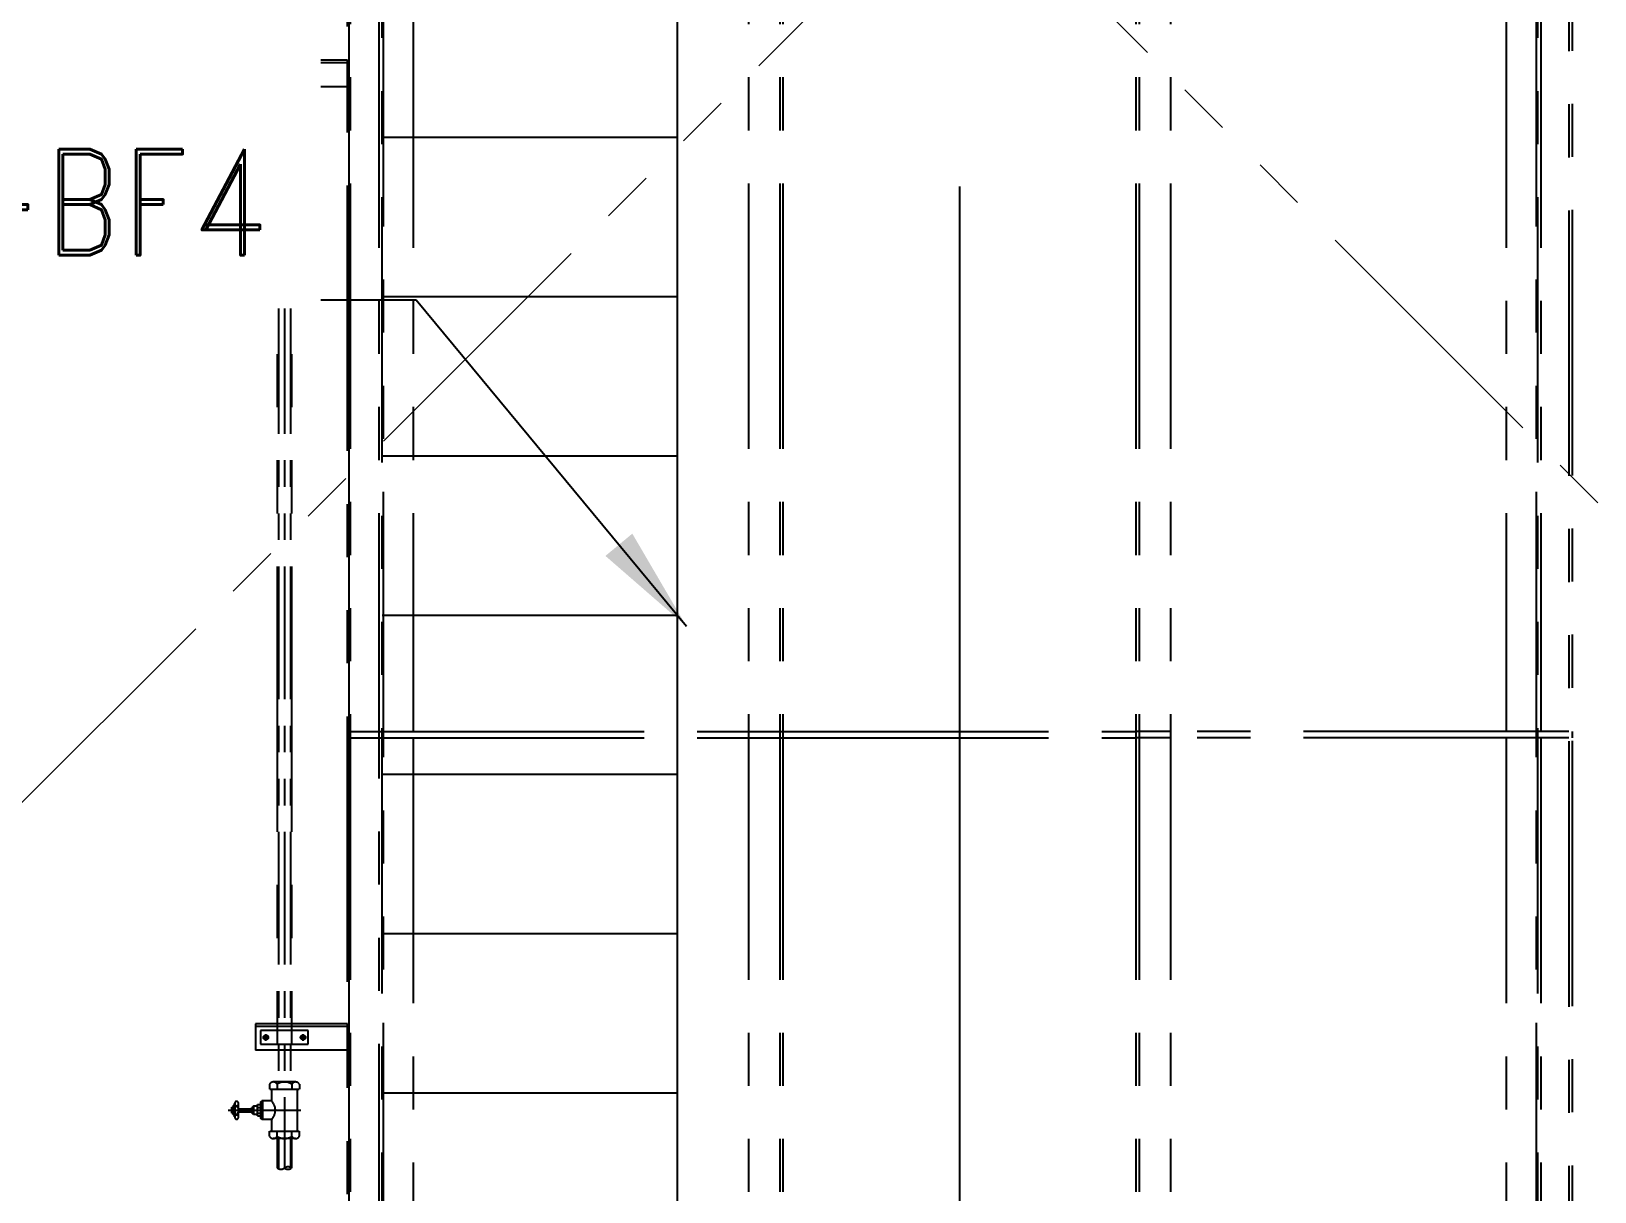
# Model space of a CAD drawing. Header units: inches. Extents: x 0 to 157513, y -28488 to 35640.
# Drawn here: x 8202 to 11147, y 25481 to 27668 of the extents above; entities that cross this region are included whole.
import ezdxf

# ---------------------------------------------------------------- set-up
doc = ezdxf.new("R2010")
doc.units = ezdxf.units.IN
doc.header["$LTSCALE"] = 400
doc.header["$MEASUREMENT"] = 0
for name, pattern in [('0', [0]), ('CENTER2', [28.575, 19.05, -3.175, 3.175, -3.175]), ('HIDDEN', [9.525, 6.35, -3.175]), ('HIDDEN2', [4.7625, 3.175, -1.5875]), ('PHANTOM', [2.5, 1.25, -0.25, 0.25, -0.25, 0.25, -0.25])]:
    doc.linetypes.add(name, pattern=pattern)
doc.layers.add('BF', color=8, linetype='PHANTOM')
doc.layers.add('DIM', color=1, linetype='Continuous')
doc.layers.add('BF STR', color=8, linetype='PHANTOM', lineweight=5)
doc.styles.add('ROMAND', font='romand.shx', dxfattribs={"width": 0.85})
doc.styles.add('ROMANS', font='romans')
doc.dimstyles.new('SAM2 60 SC', dxfattribs={"dimscale": 60, "dimtxt": 2.5, "dimasz": 2.5, "dimexe": 1.25, "dimexo": 0.625, "dimtad": 1, "dimtoh": 1, "dimdec": 0, "dimdsep": 46, "dimtxsty": 'ROMANS', "dimblk": 'OBLIQUE', "dimcen": 2.5, "dimclrd": 1, "dimclre": 1, "dimclrt": 256, "dimadec": 0, "dimazin": 2, "dimtfac": 1, "dimtdec": 0, "dimtofl": 0, "dimtmove": 0, "dimatfit": 3, "dimfxl": 1, "dimtolj": 1, "dimtzin": 0, "dimarcsym": 1})
doc.dimstyles.new('STANDARD$7', dxfattribs={"dimscale": 25, "dimtxt": 2.5, "dimasz": 2.5, "dimexe": 1.5, "dimexo": 1, "dimgap": 1, "dimtad": 1, "dimdec": 3, "dimzin": 12, "dimdsep": 46, "dimtxsty": 'ROMANS', "dimcen": 125, "dimclrd": 1, "dimclre": 1, "dimclrt": 7, "dimadec": 0, "dimazin": 3, "dimtp": 0.051, "dimtm": 0.032, "dimtfac": 0.6, "dimtdec": 3, "dimtmove": 0, "dimatfit": 3, "dimfxl": 1, "dimtvp": 1, "dimtolj": 1, "dimtzin": 0, "dimarcsym": 1})

# ---------------------------------------------------------------- blocks, each defined once
blk = doc.blocks.new('611bf4ele')
at = {"layer": 'BF', "linetype": '0'}
for p, q in [((-256041.6, 43461.3, 139.3), (-256041.6, 36398.1, 139.3)), ((-256041.6, 41471.5, 139.3), (-256597.6, 41471.5, 139.3)), ((-256041.6, 41171.5, 139.3), (-256597.6, 41171.5, 139.3)), ((-256041.6, 40871.5, 139.3), (-256597.6, 40871.5, 139.3)), ((-256041.6, 40571.5, 139.3), (-256597.6, 40571.5, 139.3)), ((-256041.6, 40271.5, 139.3), (-256597.6, 40271.5, 139.3)), ((-256041.6, 39971.5, 139.3), (-256597.6, 39971.5, 139.3)), ((-256041.6, 39671.5, 139.3), (-256597.6, 39671.5, 139.3))]:
    blk.add_line(p, q, dxfattribs=at)
at = {"layer": 'BF', "ltscale": 5}
blk.add_line((-255509.6, 38879.2, 139.3), (-255509.6, 42427.8, 139.3), dxfattribs=at)
at = {"layer": 'BF'}
for p, q in [((-256598.1, 42359.3, 139.3), (-256598.1, 38879.2, 139.3)), ((-254421.1, 42359.3, 139.3), (-254421.1, 38879.2, 139.3)), ((-256663.1, 38881.2, 139.3), (-256663.1, 42335.3, 139.3)), ((-256657.1, 38885.2, 139.3), (-256657.1, 42334.3, 139.3)), ((-254362.1, 42334.3, 139.3), (-254362.1, 38885.2, 139.3)), ((-254356.1, 42335.3, 139.3), (-254356.1, 38881.2, 139.3)), ((-256595.6, 41804.2, 139.3), (-256595.6, 38944.2, 139.3)), ((-255848.1, 38885.2, 139.3), (-255848.1, 41808.2, 139.3)), ((-255171.1, 38885.2, 139.3), (-255171.1, 41808.2, 139.3)), ((-254423.6, 41804.2, 139.3), (-254423.6, 38889.2, 139.3)), ((-256604.1, 41764.2, 139.3), (-256604.1, 38879.2, 139.3)), ((-256539.1, 41764.2, 139.3), (-256539.1, 40352.7, 139.3)), ((-255907.1, 38885.2, 139.3), (-255907.1, 41764.2, 139.3)), ((-255842.1, 38885.2, 139.3), (-255842.1, 41764.2, 139.3)), ((-255177.1, 38885.2, 139.3), (-255177.1, 41764.2, 139.3)), ((-255112.1, 38885.2, 139.3), (-255112.1, 41764.2, 139.3)), ((-254480.1, 41764.2, 139.3), (-254480.1, 40352.7, 139.3)), ((-254415.1, 41764.2, 139.3), (-254415.1, 40352.7, 139.3)), ((-256795.2, 41663.6, 139.3), (-256795.2, 39692.5, 139.3)), ((-256795.2, 41663.6, 139.3), (-256768.2, 41663.6, 139.3)), ((-256768.2, 41663.6, 139.3), (-256768.2, 39692.5, 139.3)), ((-256663.1, 41617.2, 139.3), (-256835.9, 41617.2, 139.3)), ((-256835.9, 41617.2, 139.3), (-256835.9, 41567.2, 139.3)), ((-256736.7, 41604.3, 139.3), (-256826.7, 41604.3, 139.3)), ((-256826.7, 41604.3, 139.3), (-256826.7, 41578.5, 139.3)), ((-256736.7, 41578.5, 139.3), (-256736.7, 41604.3, 139.3)), ((-256663.1, 41567.2, 139.3), (-256835.9, 41567.2, 139.3)), ((-256826.7, 41578.5, 139.3), (-256736.7, 41578.5, 139.3)), ((-256663.1, 40340.7, 139.3), (-256663.1, 40352.7, 139.3)), ((-256657.1, 40352.7, 139.3), (-256604.1, 40352.7, 139.3)), ((-256604.1, 40352.7, 139.3), (-255907.1, 40352.7, 139.3)), ((-255842.1, 40352.7, 139.3), (-255177.1, 40352.7, 139.3)), ((-254362.1, 40352.7, 139.3), (-255112.1, 40352.7, 139.3)), ((-254356.1, 40352.7, 139.3), (-254356.1, 40340.7, 139.3)), ((-256657.1, 40340.7, 139.3), (-256604.1, 40340.7, 139.3)), ((-256604.1, 40340.7, 139.3), (-255907.1, 40340.7, 139.3)), ((-256539.1, 40340.7, 139.3), (-256539.1, 38944.2, 139.3)), ((-255842.1, 40340.7, 139.3), (-255177.1, 40340.7, 139.3)), ((-254362.1, 40340.7, 139.3), (-255112.1, 40340.7, 139.3)), ((-254480.1, 40340.7, 139.3), (-254480.1, 38944.2, 139.3)), ((-254415.1, 40340.7, 139.3), (-254415.1, 38940.2, 139.3)), ((-256663.1, 39802.2, 139.3), (-256836, 39802.2, 139.3)), ((-256836, 39802.2, 139.3), (-256836, 39752.2, 139.3)), ((-256736.7, 39789.3, 139.3), (-256826.7, 39789.3, 139.3)), ((-256826.7, 39789.3, 139.3), (-256826.7, 39763.5, 139.3)), ((-256826.7, 39763.5, 139.3), (-256736.7, 39763.5, 139.3)), ((-256736.7, 39763.5, 139.3), (-256736.7, 39789.3, 139.3)), ((-256663.1, 39752.2, 139.3), (-256836, 39752.2, 139.3)), ((-256809.9, 39688, 139.3), (-256809.9, 39678.8, 139.3)), ((-256809.4, 39678.8, 139.3), (-256754, 39678.8, 139.3)), ((-256809.4, 39678.8, 139.3), (-256754, 39678.8, 139.3)), ((-256809.4, 39678.8, 139.3), (-256809.4, 39678.8, 139.3)), ((-256805.9, 39678.8, 139.3), (-256805.9, 39656.8, 139.3)), ((-256760.7, 39692.5, 139.3), (-256802.7, 39692.5, 139.3)), ((-256795.7, 39688.3, 139.3), (-256795.7, 39678.8, 139.3)), ((-256767.7, 39688.3, 139.3), (-256767.7, 39678.8, 139.3)), ((-256757.5, 39678.8, 139.3), (-256757.5, 39599.6, 139.3)), ((-256753.6, 39688.3, 139.3), (-256753.6, 39678.8, 139.3)), ((-256881.1, 39633.4, 139.3), (-256881.1, 39645.1, 139.3)), ((-256881.1, 39645.1, 139.3), (-256877.5, 39645.1, 139.3)), ((-256877.5, 39633.4, 139.3), (-256877.5, 39645.1, 139.3)), ((-256877.4, 39648, 139.3), (-256875.5, 39650, 139.3)), ((-256877.4, 39630.4, 139.3), (-256877.4, 39648, 139.3)), ((-256875.5, 39626.6, 139.3), (-256875.5, 39651.8, 139.3)), ((-256875.5, 39629.4, 139.3), (-256875.5, 39649, 139.3)), ((-256872.9, 39647.6, 139.3), (-256870.7, 39647.6, 139.3)), ((-256872.8, 39656.1, 139.3), (-256870.7, 39656.1, 139.3)), ((-256868.1, 39626.6, 139.3), (-256868.1, 39651.8, 139.3)), ((-256843.9, 39634.5, 139.3), (-256843.9, 39643.9, 139.3)), ((-256843.9, 39643.9, 139.3), (-256841.1, 39643.9, 139.3)), ((-256841.1, 39634.5, 139.3), (-256841.1, 39643.9, 139.3)), ((-256841, 39646.3, 139.3), (-256840.2, 39647, 139.3)), ((-256841, 39632.2, 139.3), (-256841, 39646.3, 139.3)), ((-256832.7, 39647, 139.3), (-256840.2, 39647, 139.3)), ((-256839.4, 39631.4, 139.3), (-256839.4, 39647, 139.3)), ((-256832.7, 39628.7, 139.3), (-256832.7, 39649.8, 139.3)), ((-256832.7, 39649.8, 139.3), (-256826.3, 39649.8, 139.3)), ((-256832.7, 39644.5, 139.3), (-256826.3, 39644.5, 139.3)), ((-256826.3, 39628.7, 139.3), (-256826.3, 39649.8, 139.3)), ((-256826.1, 39655, 139.3), (-256824.3, 39656.8, 139.3)), ((-256826.1, 39623.4, 139.3), (-256826.1, 39655, 139.3)), ((-256805.9, 39656.8, 139.3), (-256824.3, 39656.8, 139.3)), ((-256822.6, 39621.6, 139.3), (-256822.6, 39656.8, 139.3)), ((-256881.1, 39642.1, 139.3), (-256877.5, 39642.1, 139.3)), ((-256881.1, 39636.3, 139.3), (-256877.5, 39636.3, 139.3)), ((-256881.1, 39633.4, 139.3), (-256877.5, 39633.4, 139.3)), ((-256875.5, 39628.5, 139.3), (-256877.4, 39630.4, 139.3)), ((-256872.9, 39630.8, 139.3), (-256870.7, 39630.8, 139.3)), ((-256872.9, 39622.4, 139.3), (-256870.7, 39622.4, 139.3)), ((-256868.1, 39642.1, 139.3), (-256843.9, 39642.1, 139.3)), ((-256868.1, 39636.3, 139.3), (-256843.9, 39636.3, 139.3)), ((-256843.9, 39641.6, 139.3), (-256841.1, 39641.6, 139.3)), ((-256843.9, 39636.9, 139.3), (-256841.1, 39636.9, 139.3)), ((-256843.9, 39634.5, 139.3), (-256841.1, 39634.5, 139.3)), ((-256840.2, 39631.4, 139.3), (-256841, 39632.2, 139.3)), ((-256832.7, 39631.4, 139.3), (-256840.2, 39631.4, 139.3)), ((-256832.7, 39633.9, 139.3), (-256826.3, 39633.9, 139.3)), ((-256832.7, 39628.7, 139.3), (-256826.3, 39628.7, 139.3)), ((-256824.3, 39621.6, 139.3), (-256826.1, 39623.4, 139.3)), ((-256805.9, 39621.6, 139.3), (-256824.4, 39621.6, 139.3)), ((-256805.9, 39621.6, 139.3), (-256805.9, 39599.6, 139.3)), ((-256809.9, 39590.4, 139.3), (-256809.9, 39599.6, 139.3)), ((-256809.4, 39599.6, 139.3), (-256754, 39599.6, 139.3)), ((-256809.4, 39599.6, 139.3), (-256754, 39599.6, 139.3)), ((-256809.4, 39599.6, 139.3), (-256809.4, 39599.6, 139.3)), ((-256760.7, 39586, 139.3), (-256802.7, 39586, 139.3)), ((-256795.7, 39590.2, 139.3), (-256795.7, 39599.6, 139.3)), ((-256795.2, 39586, 139.3), (-256795.2, 39530.4, 139.3)), ((-256768.2, 39586, 139.3), (-256768.2, 39530.4, 139.3)), ((-256767.7, 39590.2, 139.3), (-256767.7, 39599.6, 139.3)), ((-256753.6, 39590.2, 139.3), (-256753.6, 39599.6, 139.3))]:
    blk.add_line(p, q, dxfattribs=at)
at = {"layer": 'BF', "ltscale": 0.5}
for p, q in [((-256793.2, 41663.6, 139.3), (-256793.2, 39692.5, 139.3)), ((-256781.7, 41663.6, 139.3), (-256781.7, 39530.4, 139.3)), ((-256770.2, 41663.6, 139.3), (-256770.2, 39692.5, 139.3)), ((-256663.1, 41567.2, 139.3), (-256663.1, 41617.2, 139.3)), ((-256663.1, 39752.2, 139.3), (-256663.1, 39802.2, 139.3)), ((-256793.2, 39586, 139.3), (-256793.2, 39529.2, 139.3)), ((-256770.2, 39586, 139.3), (-256770.2, 39531.5, 139.3))]:
    blk.add_line(p, q, dxfattribs=at)
at = {"layer": 'BF', "linetype": 'HIDDEN', "ltscale": 0.5}
for p, q in [((-256663.1, 41612.2, 139.3), (-256835.9, 41612.2, 139.3)), ((-256663.1, 39797.2, 139.3), (-256836, 39797.2, 139.3))]:
    blk.add_line(p, q, dxfattribs=at)
at = {"layer": 'BF', "ltscale": 0.02}
for p, q in [((-256810.4, 41591.4, 139.3), (-256822.9, 41591.4, 139.3)), ((-256816.7, 41585.2, 139.3), (-256816.7, 41597.7, 139.3)), ((-256740.4, 41591.4, 139.3), (-256752.9, 41591.4, 139.3)), ((-256746.7, 41585.2, 139.3), (-256746.7, 41597.7, 139.3)), ((-256810.4, 39776.4, 139.3), (-256822.9, 39776.4, 139.3)), ((-256816.7, 39770.1, 139.3), (-256816.7, 39782.6, 139.3)), ((-256740.4, 39776.4, 139.3), (-256752.9, 39776.4, 139.3)), ((-256746.7, 39770.1, 139.3), (-256746.7, 39782.6, 139.3))]:
    blk.add_line(p, q, dxfattribs=at)
at = {"layer": 'BF', "linetype": 'HIDDEN2'}
for p, q in [((-255907.1, 40352.7, 139.3), (-255842.1, 40352.7, 139.3)), ((-255112.1, 40352.7, 139.3), (-255177.1, 40352.7, 139.3)), ((-255907.1, 40340.7, 139.3), (-255842.1, 40340.7, 139.3)), ((-255112.1, 40340.7, 139.3), (-255177.1, 40340.7, 139.3))]:
    blk.add_line(p, q, dxfattribs=at)
at = {"layer": 'BF', "linetype": 'CENTER2'}
blk.add_line((-256888, 39639.2, 139.3), (-256750.8, 39639.2, 139.3), dxfattribs=at)
at = {"layer": 'BF'}
for centre in [(-256816.7, 41591.4, 139.3), (-256746.7, 41591.4, 139.3), (-256816.7, 39776.4, 139.3), (-256746.7, 39776.4, 139.3)]:
    blk.add_circle(centre, 4.5, dxfattribs=at)
for centre, radius, start, end in [((-256811.7, 41663.6, 139.3), 30, 0, 30), ((-256811.7, 41663.6, 139.3), 41.5, 0, 30), ((-256811.7, 41663.6, 139.3), 43.5, 0, 30), ((-256811.7, 41663.6, 139.3), 16.5, 0, 30), ((-256811.7, 41663.6, 139.3), 18.5, 0, 30), ((-256802.7, 39684.5, 139.3), 7.97, 28.0725, 153.764), ((-256781.7, 39667.1, 139.3), 25.3, 56.4703, 123.5297), ((-256760.7, 39684.5, 139.3), 7.97, 28.0725, 151.9275), ((-256870.7, 39651.8, 139.3), 4.78, 116.236, 241.9275), ((-256860.2, 39639.2, 139.3), 15.2, 146.4703, 213.5297), ((-256872.9, 39651.8, 139.3), 4.78, 298.0725, 63.764), ((-256883.4, 39639.2, 139.3), 15.2, 326.4703, 33.5297), ((-256824.3, 39639.2, 139.3), 25.5, 316.3972, 43.6028), ((-256870.7, 39626.6, 139.3), 4.78, 118.0725, 241.9275), ((-256872.9, 39626.6, 139.3), 4.78, 298.0725, 61.9275), ((-256802.7, 39593.9, 139.3), 7.97, 206.236, 331.9275), ((-256781.7, 39611.3, 139.3), 25.3, 236.4703, 303.5297), ((-256760.7, 39593.9, 139.3), 7.97, 208.0725, 331.9275), ((-256788.4, 39539.8, 139.3), 11.6, 234.389, 305.611), ((-256774.9, 39520.9, 139.3), 11.6, 54.389, 125.611), ((-256774.9, 39539.8, 139.3), 11.6, 234.389, 305.611)]:
    blk.add_arc(centre, radius, start, end, dxfattribs=at)
blk = doc.blocks.new('611bf4 strgaele')
at = {"layer": 'BF STR'}
for p, q in [((-272399.8, 39485.7), (-269899.8, 41985.7)), ((-269899.8, 41985.7), (-267399.8, 39485.7))]:
    blk.add_line(p, q, dxfattribs=at)
blk = doc.blocks.new('_OBLIQUE')
at = {"color": 0, "linetype": 'ByBlock'}
blk.add_line((-0.5, -0.5), (0.5, 0.5), dxfattribs=at)
blk = doc.blocks.new('*D52')
at = {"color": 1, "lineweight": -2}
for p, q in [((8825.5, 28067.2), (4248.7, 28067.2)), ((4323.7, 24425), (4323.7, 28067.2)), ((7313.4, 24425), (4248.7, 24425))]:
    blk.add_line(p, q, dxfattribs=at)
at = {"layer": 'Defpoints', "color": 0}
for p in [(4323.7, 28067.2), (8863, 28067.2, 385.1), (7350.9, 24425, 236.2)]:
    blk.add_point(p, dxfattribs=at)
at = {"color": 1, "lineweight": -2, "xscale": 150, "yscale": 150, "zscale": 150}
for p, rotation in [((4323.7, 28067.2), 90), ((4323.7, 24425), 270)]:
    blk.add_blockref('_OBLIQUE', p, dxfattribs=dict(at, rotation=rotation))
at = {"insert": (4211.2, 26246.1), "char_height": 150, "attachment_point": 5, "rotation": 90, "style": 'ROMANS'}
blk.add_mtext('\\A1;3642', dxfattribs=at)
blk = doc.blocks.new('*D56')
at = {"color": 1, "lineweight": -2}
for p, q in [((7350.9, 24462.5), (7350.9, 30164.4)), ((8800.9, 24687.5), (8800.9, 30164.4)), ((7350.9, 30089.4), (8800.9, 30089.4))]:
    blk.add_line(p, q, dxfattribs=at)
at = {"layer": 'Defpoints', "color": 0}
for p in [(8800.9, 30089.4), (8800.9, 24650, 385.1), (7350.9, 24425, 236.2)]:
    blk.add_point(p, dxfattribs=at)
at = {"color": 1, "lineweight": -2, "xscale": 150, "yscale": 150, "zscale": 150, "rotation": 180}
blk.add_blockref('_OBLIQUE', (7350.9, 30089.4), dxfattribs=at)
at = {"color": 1, "lineweight": -2, "xscale": 150, "yscale": 150, "zscale": 150}
blk.add_blockref('_OBLIQUE', (8800.9, 30089.4), dxfattribs=at)
at = {"insert": (8075.9, 30201.9), "char_height": 150, "attachment_point": 5, "style": 'ROMANS'}
blk.add_mtext('\\A1;1450', dxfattribs=at)

msp = doc.modelspace()

# ---------------------------------------------------------------- block references
msp.add_blockref('611bf4ele', (265460.5, -14004.3, 245.8))
at = {"layer": 'BF'}
msp.add_blockref('611bf4 strgaele', (279850.7, -14004.3, 169.4), dxfattribs=at)

# ---------------------------------------------------------------- leaders
at = {"layer": 'DIM', "annotation_type": 0, "has_hookline": 1, "hookline_direction": 1, "text_width": 1109}
msp.add_leader([(9436.4, 26546.2, 385.1), (8927.2, 27160.8, 385.1), (8727.2, 27160.8, 385.1)], dimstyle='STANDARD$7', override={"dimscale": 80, "dimexe": 1, "dimdec": 2, "dimpost": '', "dimcen": 0.9, "dimadec": 1, "dimtp": 0, "dimtm": 0, "dimtfac": 1, "dimtdec": 0, "dimatfit": 0, "dimfxl": 1.5, "dimtvp": 0, "dimtfillclr": 256}, dxfattribs=at)

# ---------------------------------------------------------------- next in the draw order: texts
at = {"insert": (8647.2, 27779.2, 385.1), "char_height": 200, "attachment_point": 3, "style": 'ROMAND', "bg_fill": 2}
msp.add_mtext('\\P611-BF4', dxfattribs=at)

# ---------------------------------------------------------------- next in the draw order: dimensions: what is measured, and where the dimension line sits
dim = msp.add_linear_dim(base=(8800.9, 30089.4), p1=(7350.9, 24425, 236.2), p2=(8800.9, 24650, 385.1), dimstyle='SAM2 60 SC')
dim.commit()
dim.dimension.update_dxf_attribs({"geometry": '*D56', "text_midpoint": (8075.9, 30201.9)})
dim = msp.add_linear_dim(base=(4323.7, 28067.2), p1=(7350.9, 24425, 236.2), p2=(8863, 28067.2, 385.1), angle=90, dimstyle='SAM2 60 SC')
dim.commit()
dim.dimension.update_dxf_attribs({"geometry": '*D52', "text_midpoint": (4211.2, 26246.1)})

doc.saveas('drawing.dxf')
